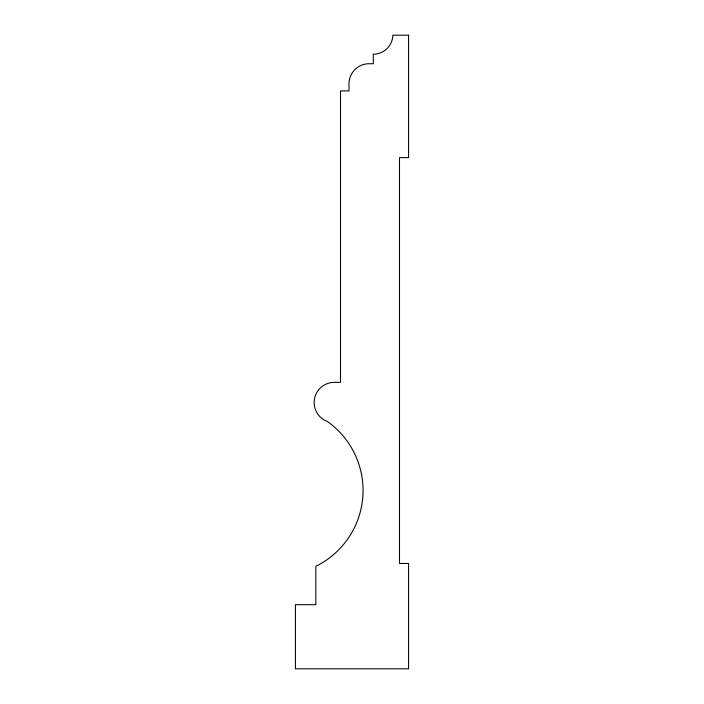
<?xml version="1.0" encoding="UTF-8"?>
<svg xmlns="http://www.w3.org/2000/svg" width="704" height="704" viewBox="0 0 704 704"><rect width="100%" height="100%" fill="white"/><g stroke="black" fill="none" stroke-linecap="round" stroke-linejoin="round"><path stroke-width="1.06" d="M408.575 35.2L392.867 35.2A19.598 19.598 0 0 1 373.287 54.208L373.287 63.747L367.902 63.747A20.214 20.214 0 0 0 348.982 84.691L348.982 90.913L340.507 90.913L340.507 382.36L334.268 382.36A20.161 20.161 0 0 0 327.325 421.441A84.524 84.524 0 0 1 315.832 566.306L315.832 604.683L295.425 604.683L295.425 668.8L408.575 668.8L408.575 563.464L399.502 563.464L399.502 157.634L408.575 157.634L408.575 35.2"/></g></svg>
